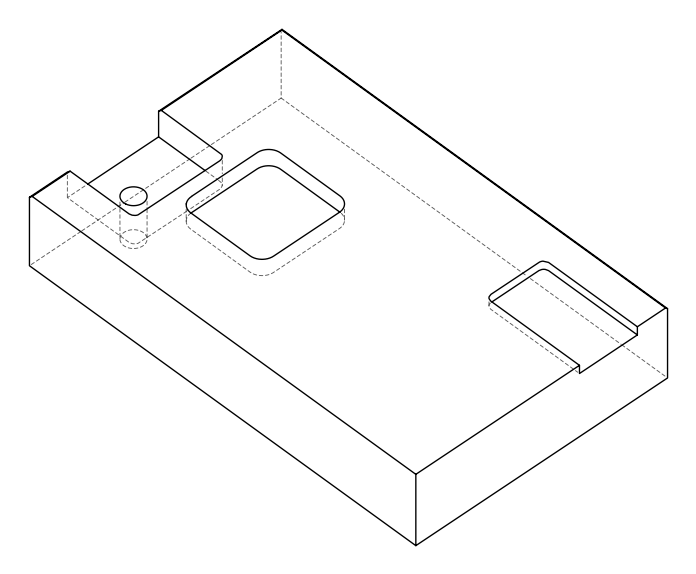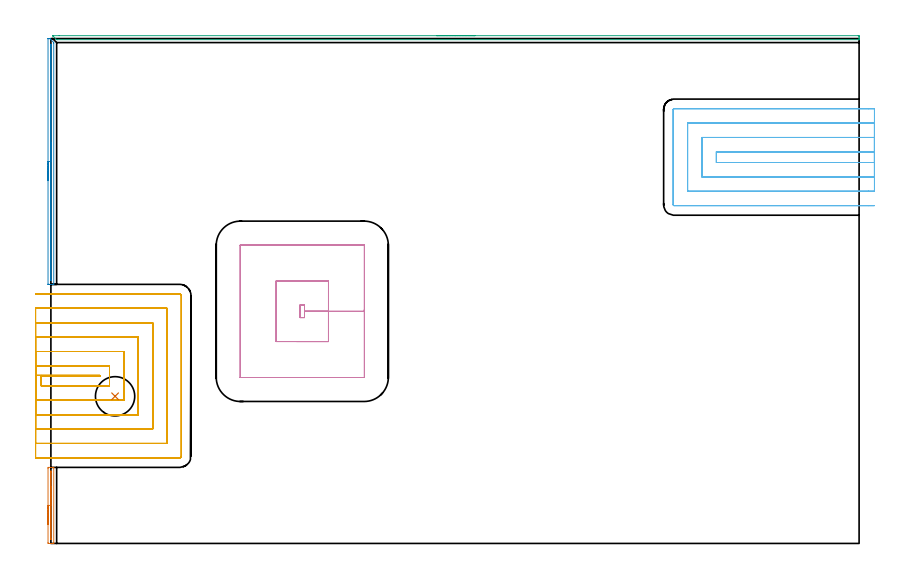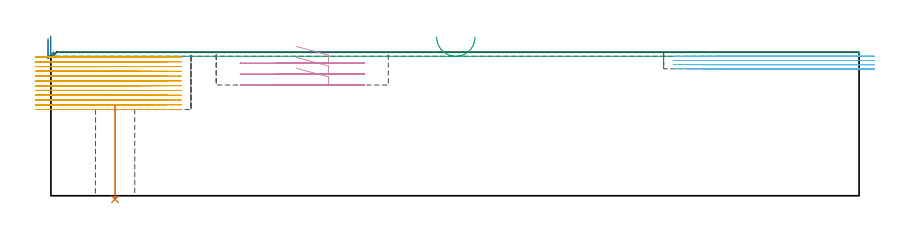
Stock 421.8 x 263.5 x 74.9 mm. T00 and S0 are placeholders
(PLAN: 7 operations, 3 tool changes, 55.7 min)
(1 AREA_MILL | FG_CHAMFER_SURFACE | UGT0205_001 | 0.77 min | 189 mm3)
(2 AREA_MILL_1 | FG_CHAMFER_SURFACE_1 | UGT0205_001 | 2.18 min | 588 mm3)
(3 AREA_MILL_2 | FG_CHAMFER_SURFACE_2 | UGT0205_001 | 3.51 min | 925 mm3)
(4 MILL_RECTANGULAR_POCKET | POCKET_RECTANGULAR_STRAIGHT | UGT0201_107 | Follow Part, ap 6.25, ae 75% | 3.18 min | 142204 mm3)
(5 MILL_SLOT | SLOT_PARTIAL_RECTANGULAR | NXT0201_013 | Follow Part, ap 2.5, ae 75% | 37.45 min | 208299 mm3)
(6 MILL_SLOT_1 | SLOT_PARTIAL_RECTANGULAR_1 | NXT0201_013 | Follow Part, ap 2.5, ae 75% | 8.45 min | 53042 mm3)
(7 INDEXABLE_INSERT_DRILL_THROUGH_HOLE_FROM_SOLID | STEP1HOLE | NXT0302_012 | 0.2 min | 14840 mm3)
(TOOL UGT0205_001 | Chamfer Mill 20 x 3 x 45 deg. | D20 FL50 Z2)
(TOOL UGT0201_107 | End Mill 25 mm | D25 FL25 Z2)
(TOOL NXT0201_013 | ENDMILL 10mm | D10 FL30 Z4)
(TOOL NXT0302_012 | Index. Insert Drill 20.5mm [880-D2050L25-03] | D20.5 PA176 FL62 Z2)
(OP 1 AREA_MILL)
G17 G21 G94 G90
T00 M6
G54
G17 G0 G90 X-1.5 Y9.85 S1061 M3
G43 Z84.9 H0
Z81.9
G94 G1 Y9.888 Z81.028 F250.
Y10.002 Z80.164
Y10.191 Z79.312
Y10.453 Z78.48
Y10.787 Z77.674
Y11.19 Z76.9
Y11.658 Z76.164
Y12.19 Z75.472
Y12.779 Z74.829
Y13.422 Z74.24
Y14.114 Z73.708
Y14.85 Z73.24
Y15.624 Z72.837
Y16.43 Z72.503
Y17.262 Z72.241
Y18.113 Z72.052
Y18.978 Z71.938
Y19.85 Z71.9
X-1.499 Y39.215 Z71.901
X-1.491 Y39.698 Z71.905
X-1.254 Y39.7 Z72.143
X0. Z73.395
X0.722 Z74.122
X1.008 Z74.408
X1.435 Z74.826
X1.462 Y39.698 Z74.854
X1.497 Y39.691 Z74.888
X1.5 Y39.519 Z74.9
Y0.181
X1.505 Y0.003 Z74.895
X1.504 Y0.001
X1.009 Y0. Z74.408
X0.722 Z74.122
X0. Z73.395
X-1.254 Z72.143
X-1.491 Y0.002 Z71.905
X-1.5 Y0.485 Z71.9
Y19.85
X-0.086 Z73.314
X-0.085 Y37.369 Z73.315
X-0.084 Y37.456 Z73.316
X-0.079 Y37.626 Z73.321
X-0.072 Y37.691 Z73.328
X-0.051 Y37.694 Z73.349
X0. Y37.697 Z73.4
X0.059 Z73.459
X0.075 Y37.693 Z73.475
X0.079 Y37.691 Z73.479
X0.081 Y37.656 Z73.481
X0.084 Y37.542 Z73.484
X0.085 Y37.37 Z73.485
X0.086 Y37.284 Z73.486
X0.085 Y2.331 Z73.485
X0.084 Y2.244 Z73.484
X0.079 Y2.074 Z73.479
X0.072 Y2.009 Z73.472
X0.051 Y2.006 Z73.451
X0. Y2.003 Z73.4
X-0.059 Z73.341
X-0.075 Y2.006 Z73.325
X-0.079 Y2.009 Z73.321
X-0.081 Y2.044 Z73.319
X-0.084 Y2.158 Z73.316
X-0.086 Y2.502 Z73.314
Y19.85
Y20.722 Z73.352
Y21.586 Z73.466
Y22.438 Z73.655
Y23.27 Z73.917
Y24.076 Z74.251
Y24.85 Z74.654
Y25.586 Z75.123
Y26.278 Z75.654
Y26.921 Z76.243
Y27.51 Z76.886
Y28.041 Z77.578
Y28.51 Z78.314
Y28.913 Z79.088
Y29.247 Z79.894
Y29.509 Z80.726
Y29.698 Z81.578
Y29.812 Z82.443
Y29.85 Z83.314
G0 Z84.9
M5
M2
(OP 2 AREA_MILL_1)
G17 G21 G94 G90
T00 M6
G54
G17 G0 G90 X-1.5 Y189.35 S1061 M3
G43 Z84.9 H0
Z81.9
G94 G1 Y189.388 Z81.028 F250.
Y189.502 Z80.164
Y189.691 Z79.312
Y189.953 Z78.48
Y190.287 Z77.674
Y190.69 Z76.9
Y191.158 Z76.164
Y191.69 Z75.472
Y192.279 Z74.829
Y192.922 Z74.24
Y193.614 Z73.708
Y194.35 Z73.24
Y195.124 Z72.837
Y195.93 Z72.503
Y196.762 Z72.241
Y197.614 Z72.052
Y198.478 Z71.938
Y199.35 Z71.9
Y263.383
X-1.497 Y263.431 Z71.902
X-1.493 Y263.49 Z71.906
X-1.079 Y263.5 Z72.321
X-0.716 Z72.684
X-0.644 Y263.497 Z72.756
X-0.593 Y263.49 Z72.805
X-0.446 Y263.347 Z72.95
X-0.334 Y263.235 Z73.064
X-0.113 Y263.013 Z73.287
X1.339 Y261.562 Z74.738
X1.363 Y261.536 Z74.763
X1.498 Y261.395 Z74.887
X1.5 Y261.159 Z74.9
Y135.317
X1.497 Y135.21 Z74.889
X1.46 Y135.207 Z74.852
X1.18 Y135.2 Z74.579
X-0.422 Z72.977
X-0.893 Z72.504
X-1.156 Z72.241
X-1.492 Y135.21 Z71.905
X-1.497 Y135.263 Z71.902
X-1.5 Y135.317 Z71.9
Y199.35
X-0.086 Z73.314
X-0.085 Y260.355 Z73.315
X-0.083 Y260.441 Z73.317
X-0.08 Y260.496 Z73.32
X-0.077 Y260.516 Z73.323
X-0.063 Y260.504 Z73.337
X0. Y260.44 Z73.4
X0.079 Y260.35 Z73.479
X0.082 Y260.27 Z73.482
X0.084 Y260.186 Z73.484
X0.086 Y259.381 Z73.486
Y259.295
X0.085 Y137.456 Z73.485
X0.083 Y137.37 Z73.483
X0.078 Y137.21 Z73.478
X0. Y137.206 Z73.4
X-0.048 Y137.207 Z73.352
X-0.073 Y137.209 Z73.327
X-0.079 Y137.285 Z73.321
X-0.084 Y137.455 Z73.316
X-0.085 Y137.541 Z73.315
X-0.086 Y199.35 Z73.314
Y200.222 Z73.352
Y201.086 Z73.466
Y201.938 Z73.655
Y202.77 Z73.917
Y203.576 Z74.251
Y204.35 Z74.654
Y205.086 Z75.123
Y205.778 Z75.654
Y206.421 Z76.243
Y207.01 Z76.886
Y207.542 Z77.578
Y208.01 Z78.314
Y208.413 Z79.088
Y208.747 Z79.894
Y209.009 Z80.726
Y209.198 Z81.578
Y209.312 Z82.443
Y209.35 Z83.314
G0 Z84.9
M5
M2
(OP 3 AREA_MILL_2)
G17 G21 G94 G90
T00 M6
G54
G17 G0 G90 X201.35 Y265. S1061 M3
G43 Z84.9 H0
Z82.8
G94 G1 X201.388 Z81.928 F250.
X201.502 Z81.063
X201.691 Z80.212
X201.953 Z79.38
X202.287 Z78.574
X202.69 Z77.8
X203.158 Z77.064
X203.69 Z76.372
X204.279 Z75.729
X204.922 Z75.139
X205.614 Z74.608
X206.35 Z74.14
X207.124 Z73.737
X207.93 Z73.403
X208.762 Z73.141
X209.614 Z72.952
X210.478 Z72.838
X211.35 Z72.8
X421.332
X421.634 Y264.996 Z72.804
X421.798 Y264.991 Z72.805
X421.8 Y264.727 Z73.069
Y264.396 Z73.399
Y263.734 Z74.065
Y263.348 Z74.451
Y262.958 Z74.833
X421.79 Y262.903 Z74.888
X421.635 Y262.9 Z74.9
X3.298
X3.005 Y262.904 Z74.89
X2.868 Y263.031 Z74.768
X1.214 Y264.685 Z73.114
X1.056 Y264.842 Z72.954
X0.917 Y264.984 Z72.814
X0.915 Y264.995 Z72.803
X0.917 Y264.999 Z72.799
X1.004 Y265. Z72.8
X4.291
X211.35
X212.222 Z72.838
X213.086 Z72.952
X213.938 Z73.141
X214.77 Z73.403
X215.576 Z73.737
X216.35 Z74.14
X217.086 Z74.608
X217.778 Z75.139
X218.421 Z75.729
X219.01 Z76.372
X219.542 Z77.064
X220.01 Z77.8
X220.413 Z78.574
X220.747 Z79.38
X221.009 Z80.212
X221.198 Z81.063
X221.312 Z81.928
X221.35 Z82.8
G0 Z84.9
M5
M2
(OP 4 MILL_RECTANGULAR_POCKET)
G17 G21 G94 G90
T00 M6
G54
G17 G0 G90 X128.181 Y105.35 S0 M3
G43 Z84.9 H0
Z77.9
G94 G1 X144.85 Z73.434 F250.
Y121.15 Z69.2
X132.35
Y124.45 F500.
X130.05
Y117.85
X132.35
Y121.15
X144.85
Y136.95
X117.55
Y105.35
X144.85
Y121.15
X163.6
Y155.6
X163.595 Y155.655
X163.555 Y155.695
X163.5 Y155.7
X98.9
X98.845 Y155.695
X98.805 Y155.655
X98.8 Y155.6
Y86.7
X98.805 Y86.645
X98.845 Y86.605
X98.9 Y86.6
X163.5
X163.555 Y86.605
X163.595 Y86.645
X163.6 Y86.7
Y121.15
Y122.15
G0 X128.181 Y105.35 Z72.2
G1 X144.85 Z67.734 F250.
Y121.15 Z63.5
X132.35
Y124.45 F500.
X130.05
Y117.85
X132.35
Y121.15
X144.85
Y136.95
X117.55
Y105.35
X144.85
Y121.15
X163.6
Y155.6
X163.595 Y155.655
X163.555 Y155.695
X163.5 Y155.7
X98.9
X98.845 Y155.695
X98.805 Y155.655
X98.8 Y155.6
Y86.7
X98.805 Y86.645
X98.845 Y86.605
X98.9 Y86.6
X163.5
X163.555 Y86.605
X163.595 Y86.645
X163.6 Y86.7
Y121.15
Y122.15
G0 X128.181 Y105.35 Z66.5
G1 X144.85 Z62.034 F250.
Y121.15 Z57.8
X132.35
Y124.45 F500.
X130.05
Y117.85
X132.35
Y121.15
X144.85
Y136.95
X117.55
Y105.35
X144.85
Y121.15
X163.6
Y155.6
X163.595 Y155.655
X163.555 Y155.695
X163.5 Y155.7
X98.9
X98.845 Y155.695
X98.805 Y155.655
X98.8 Y155.6
Y86.7
X98.805 Y86.645
X98.845 Y86.605
X98.9 Y86.6
X163.5
X163.555 Y86.605
X163.595 Y86.645
X163.6 Y86.7
Y121.15
Y122.15
G0 Z84.9
M5
M2
(OP 5 MILL_SLOT)
G17 G21 G94 G90
T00 M6
G54
G17 G0 G90 X-8. Y87.7 S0 M3
G43 Z84.9 H0
Z72.408
G94 G1 X-5. F250.
X25.6 F500.
Y87.2
X-5.
Y82.2
X30.6
Y92.7
X-5.
X-8. F250.
Y74.7
X-5.
X38.1 F500.
Y100.2
X-5.
X-8. F250.
Y67.2
X-5.
X45.6 F500.
Y107.7
X-5.
X-8. F250.
Y59.7
X-5.
X53.1 F500.
Y115.2
X-5.
X-8. F250.
Y52.2
X-5.
X60.6 F500.
Y122.7
X-5.
X-8. F250.
Y44.7
X-5.
X67.2 F500.
G3 X68.1 Y45.6 R0.9
G1 Y129.3
G3 X67.2 Y130.2 R0.9
G1 X-5.
X-8. F250.
G0 Y87.7 Z69.917
G1 X-5.
X25.6 F500.
Y87.2
X-5.
Y82.2
X30.6
Y92.7
X-5.
X-8. F250.
Y74.7
X-5.
X38.1 F500.
Y100.2
X-5.
X-8. F250.
Y67.2
X-5.
X45.6 F500.
Y107.7
X-5.
X-8. F250.
Y59.7
X-5.
X53.1 F500.
Y115.2
X-5.
X-8. F250.
Y52.2
X-5.
X60.6 F500.
Y122.7
X-5.
X-8. F250.
Y44.7
X-5.
X67.2 F500.
G3 X68.1 Y45.6 R0.9
G1 Y129.3
G3 X67.2 Y130.2 R0.9
G1 X-5.
X-8. F250.
G0 Y87.7 Z67.425
G1 X-5.
X25.6 F500.
Y87.2
X-5.
Y82.2
X30.6
Y92.7
X-5.
X-8. F250.
Y74.7
X-5.
X38.1 F500.
Y100.2
X-5.
X-8. F250.
Y67.2
X-5.
X45.6 F500.
Y107.7
X-5.
X-8. F250.
Y59.7
X-5.
X53.1 F500.
Y115.2
X-5.
X-8. F250.
Y52.2
X-5.
X60.6 F500.
Y122.7
X-5.
X-8. F250.
Y44.7
X-5.
X67.2 F500.
G3 X68.1 Y45.6 R0.9
G1 Y129.3
G3 X67.2 Y130.2 R0.9
G1 X-5.
X-8. F250.
G0 Y87.7 Z64.933
G1 X-5.
X25.6 F500.
Y87.2
X-5.
Y82.2
X30.6
Y92.7
X-5.
X-8. F250.
Y74.7
X-5.
X38.1 F500.
Y100.2
X-5.
X-8. F250.
Y67.2
X-5.
X45.6 F500.
Y107.7
X-5.
X-8. F250.
Y59.7
X-5.
X53.1 F500.
Y115.2
X-5.
X-8. F250.
Y52.2
X-5.
X60.6 F500.
Y122.7
X-5.
X-8. F250.
Y44.7
X-5.
X67.2 F500.
G3 X68.1 Y45.6 R0.9
G1 Y129.3
G3 X67.2 Y130.2 R0.9
G1 X-5.
X-8. F250.
G0 Y87.7 Z62.442
G1 X-5.
X25.6 F500.
Y87.2
X-5.
Y82.2
X30.6
Y92.7
X-5.
X-8. F250.
Y74.7
X-5.
X38.1 F500.
Y100.2
X-5.
X-8. F250.
Y67.2
X-5.
X45.6 F500.
Y107.7
X-5.
X-8. F250.
Y59.7
X-5.
X53.1 F500.
Y115.2
X-5.
X-8. F250.
Y52.2
X-5.
X60.6 F500.
Y122.7
X-5.
X-8. F250.
Y44.7
X-5.
X67.2 F500.
G3 X68.1 Y45.6 R0.9
G1 Y129.3
G3 X67.2 Y130.2 R0.9
G1 X-5.
X-8. F250.
G0 Y87.7 Z59.95
G1 X-5.
X25.6 F500.
Y87.2
X-5.
Y82.2
X30.6
Y92.7
X-5.
X-8. F250.
Y74.7
X-5.
X38.1 F500.
Y100.2
X-5.
X-8. F250.
Y67.2
X-5.
X45.6 F500.
Y107.7
X-5.
X-8. F250.
Y59.7
X-5.
X53.1 F500.
Y115.2
X-5.
X-8. F250.
Y52.2
X-5.
X60.6 F500.
Y122.7
X-5.
X-8. F250.
Y44.7
X-5.
X67.2 F500.
G3 X68.1 Y45.6 R0.9
G1 Y129.3
G3 X67.2 Y130.2 R0.9
G1 X-5.
X-8. F250.
G0 Y87.7 Z57.458
G1 X-5.
X25.6 F500.
Y87.2
X-5.
Y82.2
X30.6
Y92.7
X-5.
X-8. F250.
Y74.7
X-5.
X38.1 F500.
Y100.2
X-5.
X-8. F250.
Y67.2
X-5.
X45.6 F500.
Y107.7
X-5.
X-8. F250.
Y59.7
X-5.
X53.1 F500.
Y115.2
X-5.
X-8. F250.
Y52.2
X-5.
X60.6 F500.
Y122.7
X-5.
X-8. F250.
Y44.7
X-5.
X67.2 F500.
G3 X68.1 Y45.6 R0.9
G1 Y129.3
G3 X67.2 Y130.2 R0.9
G1 X-5.
X-8. F250.
G0 Y87.7 Z54.967
G1 X-5.
X25.6 F500.
Y87.2
X-5.
Y82.2
X30.6
Y92.7
X-5.
X-8. F250.
Y74.7
X-5.
X38.1 F500.
Y100.2
X-5.
X-8. F250.
Y67.2
X-5.
X45.6 F500.
Y107.7
X-5.
X-8. F250.
Y59.7
X-5.
X53.1 F500.
Y115.2
X-5.
X-8. F250.
Y52.2
X-5.
X60.6 F500.
Y122.7
X-5.
X-8. F250.
Y44.7
X-5.
X67.2 F500.
G3 X68.1 Y45.6 R0.9
G1 Y129.3
G3 X67.2 Y130.2 R0.9
G1 X-5.
X-8. F250.
G0 Y87.7 Z52.475
G1 X-5.
X25.6 F500.
Y87.2
X-5.
Y82.2
X30.6
Y92.7
X-5.
X-8. F250.
Y74.7
X-5.
X38.1 F500.
Y100.2
X-5.
X-8. F250.
Y67.2
X-5.
X45.6 F500.
Y107.7
X-5.
X-8. F250.
Y59.7
X-5.
X53.1 F500.
Y115.2
X-5.
X-8. F250.
Y52.2
X-5.
X60.6 F500.
Y122.7
X-5.
X-8. F250.
Y44.7
X-5.
X67.2 F500.
G3 X68.1 Y45.6 R0.9
G1 Y129.3
G3 X67.2 Y130.2 R0.9
G1 X-5.
X-8. F250.
G0 Y87.7 Z49.983
G1 X-5.
X25.6 F500.
Y87.2
X-5.
Y82.2
X30.6
Y92.7
X-5.
X-8. F250.
Y74.7
X-5.
X38.1 F500.
Y100.2
X-5.
X-8. F250.
Y67.2
X-5.
X45.6 F500.
Y107.7
X-5.
X-8. F250.
Y59.7
X-5.
X53.1 F500.
Y115.2
X-5.
X-8. F250.
Y52.2
X-5.
X60.6 F500.
Y122.7
X-5.
X-8. F250.
Y44.7
X-5.
X67.2 F500.
G3 X68.1 Y45.6 R0.9
G1 Y129.3
G3 X67.2 Y130.2 R0.9
G1 X-5.
X-8. F250.
G0 Y87.7 Z47.492
G1 X-5.
X25.6 F500.
Y87.2
X-5.
Y82.2
X30.6
Y92.7
X-5.
X-8. F250.
Y74.7
X-5.
X38.1 F500.
Y100.2
X-5.
X-8. F250.
Y67.2
X-5.
X45.6 F500.
Y107.7
X-5.
X-8. F250.
Y59.7
X-5.
X53.1 F500.
Y115.2
X-5.
X-8. F250.
Y52.2
X-5.
X60.6 F500.
Y122.7
X-5.
X-8. F250.
Y44.7
X-5.
X67.2 F500.
G3 X68.1 Y45.6 R0.9
G1 Y129.3
G3 X67.2 Y130.2 R0.9
G1 X-5.
X-8. F250.
G0 Y87.7 Z45.
G1 X-5.
X25.6 F500.
Y87.2
X-5.
Y82.2
X30.6
Y92.7
X-5.
X-8. F250.
Y74.7
X-5.
X38.1 F500.
Y100.2
X-5.
X-8. F250.
Y67.2
X-5.
X45.6 F500.
Y107.7
X-5.
X-8. F250.
Y59.7
X-5.
X53.1 F500.
Y115.2
X-5.
X-8. F250.
Y52.2
X-5.
X60.6 F500.
Y122.7
X-5.
X-8. F250.
Y44.7
X-5.
X67.2 F500.
G3 X68.1 Y45.6 R0.9
G1 Y129.3
G3 X67.2 Y130.2 R0.9
G1 X-5.
X-8. F250.
G0 Z84.9
M5
M2
(OP 6 MILL_SLOT_1)
G17 G21 G94 G90
T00 M6
G54
G17 G0 G90 X429.8 Y204.4 S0 M3
G43 Z84.9 H0
Z72.75
G94 G1 X426.8 F250.
X347.3 F500.
Y198.8
X426.8
X429.8 F250.
Y211.9
X426.8
X339.8 F500.
Y191.3
X426.8
X429.8 F250.
Y219.4
X426.8
X332.3 F500.
Y183.8
X426.8
X429.8 F250.
Y226.9
X426.8
X325.2 F500.
G3 X324.8 Y226.5 R0.4
G1 Y176.7
G3 X325.2 Y176.3 R0.4
G1 X426.8
X429.8 F250.
G0 Y204.4 Z70.6
G1 X426.8
X347.3 F500.
Y198.8
X426.8
X429.8 F250.
Y211.9
X426.8
X339.8 F500.
Y191.3
X426.8
X429.8 F250.
Y219.4
X426.8
X332.3 F500.
Y183.8
X426.8
X429.8 F250.
Y226.9
X426.8
X325.2 F500.
G3 X324.8 Y226.5 R0.4
G1 Y176.7
G3 X325.2 Y176.3 R0.4
G1 X426.8
X429.8 F250.
G0 Y204.4 Z68.45
G1 X426.8
X347.3 F500.
Y198.8
X426.8
X429.8 F250.
Y211.9
X426.8
X339.8 F500.
Y191.3
X426.8
X429.8 F250.
Y219.4
X426.8
X332.3 F500.
Y183.8
X426.8
X429.8 F250.
Y226.9
X426.8
X325.2 F500.
G3 X324.8 Y226.5 R0.4
G1 Y176.7
G3 X325.2 Y176.3 R0.4
G1 X426.8
X429.8 F250.
G0 Y204.4 Z66.3
G1 X426.8
X347.3 F500.
Y198.8
X426.8
X429.8 F250.
Y211.9
X426.8
X339.8 F500.
Y191.3
X426.8
X429.8 F250.
Y219.4
X426.8
X332.3 F500.
Y183.8
X426.8
X429.8 F250.
Y226.9
X426.8
X325.2 F500.
G3 X324.8 Y226.5 R0.4
G1 Y176.7
G3 X325.2 Y176.3 R0.4
G1 X426.8
X429.8 F250.
G0 Z84.9
M5
M2
(OP 7 INDEXABLE_INSERT_DRILL_THROUGH_HOLE_FROM_SOLID)
G17 G21 G94 G90
T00 M6
G54
G17 G0 G90 X33.5 Y76.8 S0 M3
G43 Z84.9 H1
G94 G81 G98 Z-1.858 F250. R47.
G80
M5
M2
